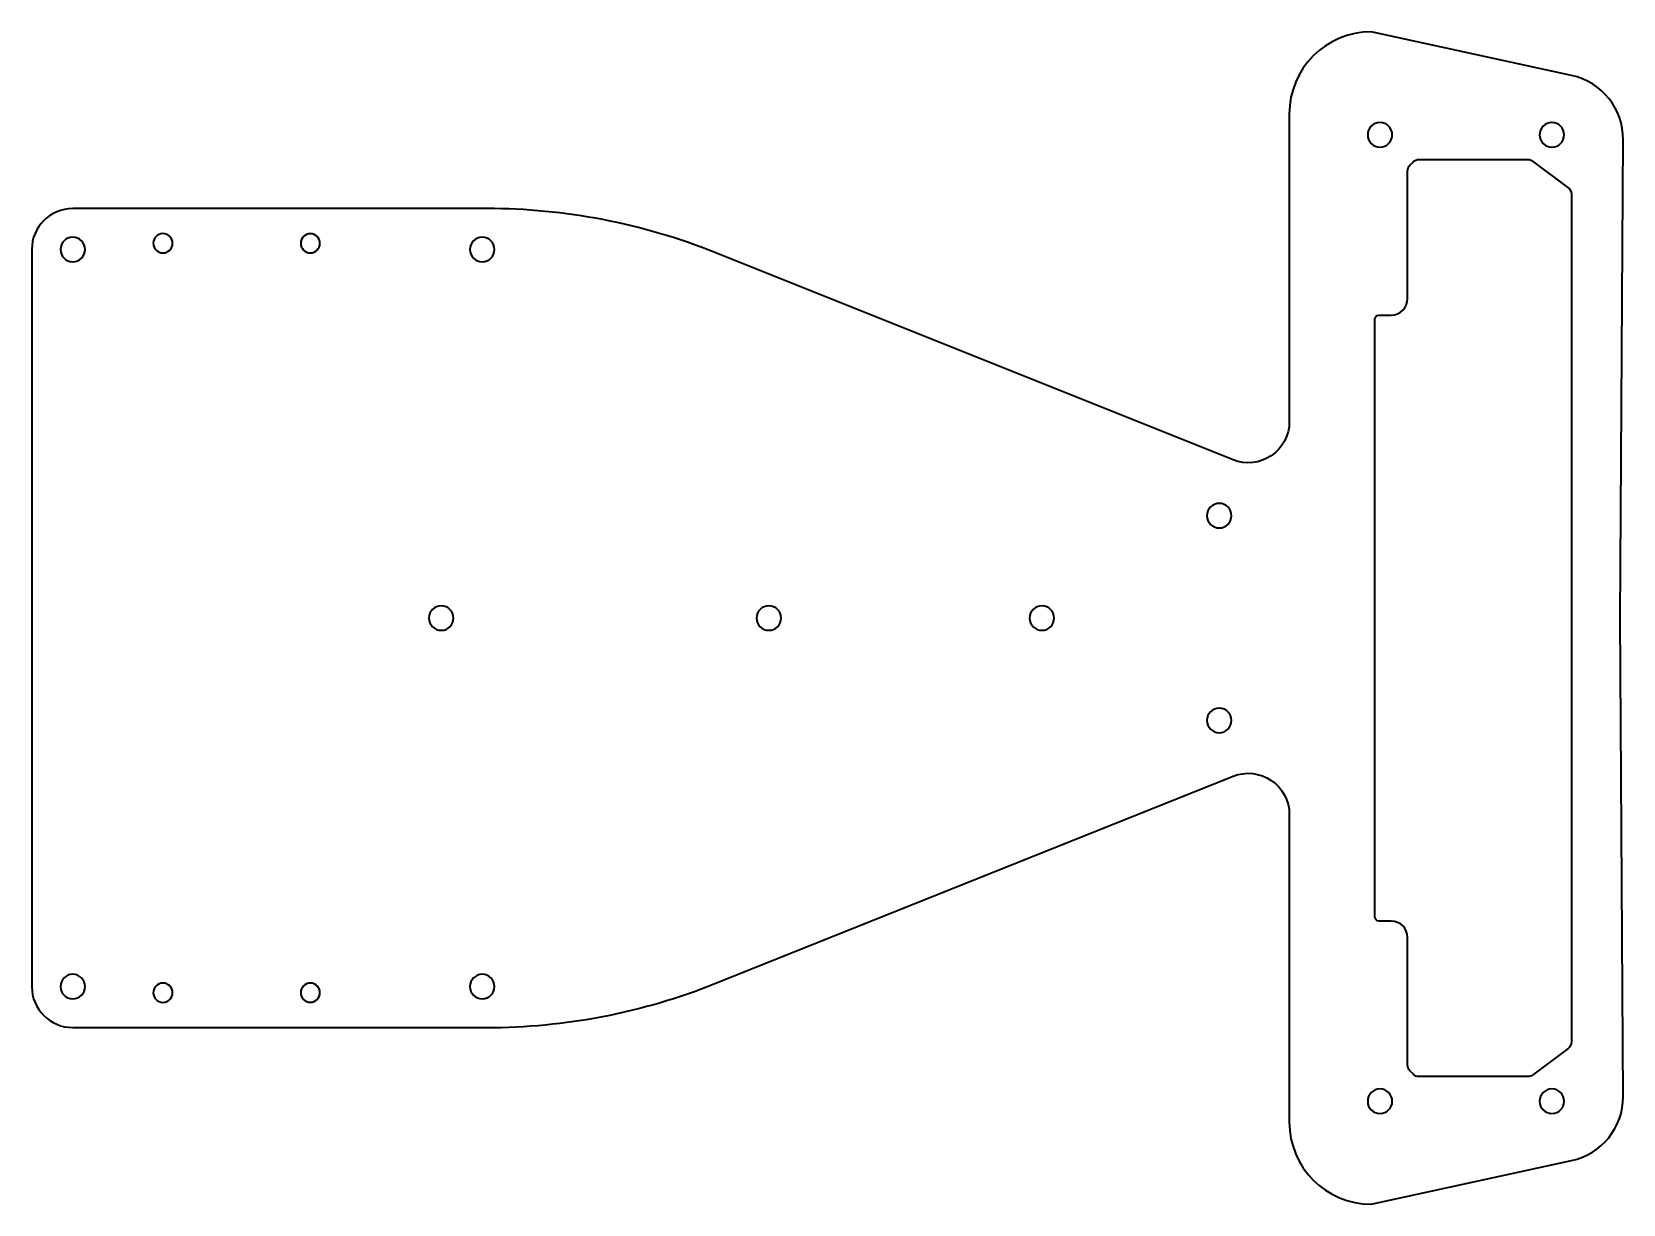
# Model space of a CAD drawing. Header units: millimetres. Extents: x 16 to 211, y 59 to 202.
import ezdxf

# ---------------------------------------------------------------- set-up
doc = ezdxf.new("R2010")
doc.units = ezdxf.units.MM
doc.header["$LTSCALE"] = 0.75
doc.layers.add('Visible', color=7, linetype='Continuous', lineweight=35)

msp = doc.modelspace()

# ---------------------------------------------------------------- linework, layer by layer
at = {"layer": 'Visible'}
for p, q in [((204.38, 196.73), (179.91, 202.05)), ((169.91, 192.05), (169.91, 154.43)), ((210.3, 130.47), (210.68, 188.86)), ((184.35, 169.47), (184.35, 185.06)), ((184.64, 185.77), (185.06, 186.18)), ((185.76, 186.47), (199.02, 186.47)), ((199.62, 186.27), (203.95, 183.02)), ((204.35, 182.22), (204.35, 78.72)), ((71.91, 180.47), (21.35, 180.47)), ((16.35, 175.47), (16.35, 85.47)), ((163.06, 149.79), (99.76, 175.11)), ((180.85, 167.47), (182.35, 167.47)), ((180.35, 93.97), (180.35, 166.97)), ((210.68, 72.04), (210.3, 130.47)), ((99.76, 85.84), (163.06, 111.16)), ((169.91, 106.51), (169.91, 73.9)), ((182.35, 93.47), (180.85, 93.47)), ((184.35, 75.89), (184.35, 91.47)), ((21.35, 80.47), (71.91, 80.47)), ((203.95, 77.92), (199.62, 74.67)), ((185.06, 74.77), (184.64, 75.18)), ((199.02, 74.47), (185.76, 74.47)), ((210.68, 72.04), (210.68, 72.04)), ((179.91, 58.9), (204.38, 64.22))]:
    msp.add_line(p, q, dxfattribs=at)
at = {"layer": 'Visible', "extrusion": (0, 0, -1)}
for centre, radius in [((-180.98, 189.47), 1.5), ((-201.98, 189.47), 1.5), ((-21.35, 175.47), 1.5), ((-32.36, 176.23), 1.18), ((-50.36, 176.23), 1.17), ((-71.35, 175.47), 1.5), ((-161.35, 142.97), 1.5), ((-66.35, 130.47), 1.5), ((-106.35, 130.47), 1.5), ((-139.7, 130.47), 1.5), ((-161.35, 117.97), 1.5), ((-21.35, 85.47), 1.5), ((-32.36, 84.72), 1.18), ((-50.36, 84.72), 1.17), ((-71.35, 85.47), 1.5), ((-180.98, 71.47), 1.5), ((-201.98, 71.47), 1.5)]:
    msp.add_circle(centre, radius, dxfattribs=at)
at = {"layer": 'Visible'}
for centre, radius, start, end in [((179.91, 192.05), 10, 90, 180), ((202.68, 188.91), 8, 359.631, 77.7329), ((21.35, 175.47), 5, 90, 180), ((71.91, 105.47), 75, 68.1986, 90), ((182.35, 169.47), 2, 270, 0), ((182.35, 91.47), 2, 0, 90), ((71.91, 155.47), 75, 270, 291.8014), ((21.35, 85.47), 5, 180, 270), ((202.68, 72.04), 8, 282.2671, 0), ((179.91, 68.9), 10, 180, 270)]:
    msp.add_arc(centre, radius, start, end, dxfattribs=at)
at = {"layer": 'Visible', "extrusion": (0, 0, -1)}
for centre, radius, start, end in [((-185.35, 185.06), 1, 0, 45), ((-185.76, 185.47), 1, 45, 90), ((-199.02, 185.47), 1, 90, 126.8699), ((-203.35, 182.22), 1, 126.8699, 180), ((-180.85, 166.97), 0.5, 0, 90), ((-164.91, 154.43), 5, 180, 291.8014), ((-164.91, 106.51), 5, 68.1986, 180), ((-180.85, 93.97), 0.5, 270, 0), ((-203.35, 78.72), 1, 180, 233.1301), ((-185.35, 75.89), 1, 315, 0), ((-185.76, 75.47), 1, 270, 315), ((-199.02, 75.47), 1, 233.1301, 270)]:
    msp.add_arc(centre, radius, start, end, dxfattribs=at)
at = {"layer": 'Visible'}
msp.add_open_spline([(169.91, 73.9), (169.91, 73.7), (169.91, 73.3), (169.91, 72.7), (169.91, 71.9), (169.91, 70.9), (169.91, 70.1), (169.91, 69.5), (169.91, 69.1), (169.91, 68.9)], degree=5, dxfattribs=at)

doc.saveas('drawing.dxf')
